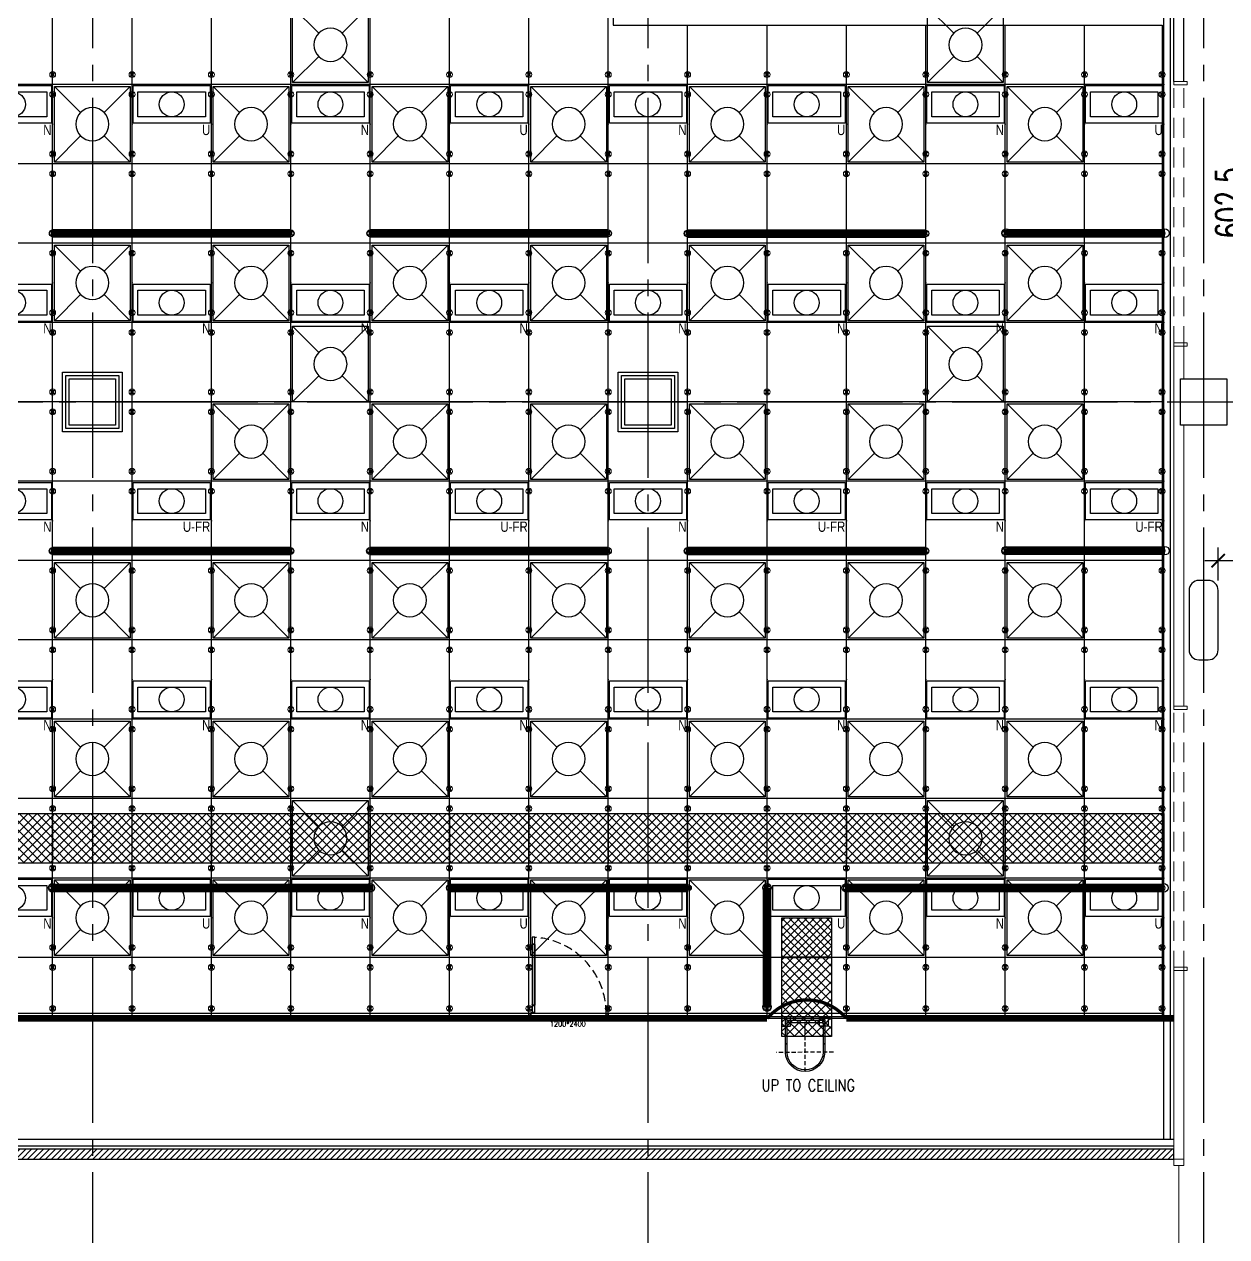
# Model space of a CAD drawing. Extents: x -17313 to 41501, y -1010 to 11880.
# Drawn here: x 22577 to 24395, y 1737 to 3571 of the extents above; entities that cross this region are included whole.
import ezdxf
from ezdxf.enums import TextEntityAlignment as Align

# ---------------------------------------------------------------- set-up
doc = ezdxf.new("R2010")
doc.units = 0
doc.header["$LTSCALE"] = 100
for name, pattern in [('188K-SM-03-F10-ARCH-PA-Y2257103$0$18P6-SM-03-C40-ARCH-PA-Y2211058$0$DASHED', [19.05, 12.7, -6.35]), ('188K-SM-03-F10-ARCH-PA-Y2257103$0$AP5A-SM-03-F20-ARCH-PA-Y2230801+Y2230803$0$ALL-PA-TXT-Y2221201$0$DASHED', [19.05, 12.7, -6.35]), ('188K-SM-07-F15-ARCH-CATW-Y2257103$0$DASHED', [19.05, 12.7, -6.35]), ('X-S-FAB-L10$0$COL-CEN-LIN', [3.25, 2.5, -0.25, 0.25, -0.25]), ('X-S-FAB-L10$0$JJP_虛線(退縮線、投影線、地下室範圍、非屬本工程、圖面分區)', [0.45, 0.3, -0.15]), ('X-S-FAB-L10$0$TAI_虛線', [5.644, 2.822, -2.822])]:
    doc.linetypes.add(name, pattern=pattern)
for name, color, linetype in [('0-xref', 8, 'Continuous'), ('188K-SM-03-F10-ARCH-CEIL-Y2257103$0$K-CEIL-4.2', 8, 'Continuous'), ('188K-SM-03-F10-ARCH-CEIL-Y2257103$0$K-CEIL-4.2-AREA', 8, 'Continuous'), ('188K-SM-03-F10-ARCH-PA-Y2257103$0$K-0-TXT-高度', 53, 'Continuous'), ('188K-SM-03-F10-ARCH-PA-Y2257103$0$K-Door', 53, 'Continuous'), ('188K-SM-03-F10-ARCH-PA-Y2257103$0$K-P-LAD-420', 53, 'Continuous'), ('188K-SM-03-F10-ARCH-PA-Y2257103$0$K-P1S-4.2-單抗', 53, 'Continuous'), ('188K-SM-03-F10-ARCH-PA-Y2257103$0$K-岩棉 2hr 7.5-單抗', 53, 'Continuous'), ('188K-SM-03-F10-ARCH-PA-Y2257103$0$K-岩棉 2hr 7.5-非抗', 53, 'Continuous'), ('188K-SM-06-F10-ELEC-LIGHT-Y2257103$0$E-LIGHT(W)-N', 253, 'Continuous'), ('188K-SM-06-F10-ELEC-LIGHT-Y2257103$0$E-LIGHT(W)-U FR', 253, 'Continuous'), ('188K-SM-06-F10-ELEC-LIGHT-Y2257103$0$E-LIGHT(W)-U XLPE', 253, 'Continuous'), ('188K-SM-06-F10-HVAC-FFU-Y2257103$0$AC-FFU-ULPA', 254, 'Continuous'), ('188K-SM-07-F15-ARCH-CATW-Y2257103$0$K-安全母索', 6, 'Continuous'), ('188K-SM-07-F15-ARCH-CATW-Y2257103$0$K-扶手', 160, 'Continuous'), ('188K-SM-07-F15-ARCH-CATW-Y2257103$0$K-貓道板-主走道', 171, 'Continuous'), ('188K-SM-07-F15-ARCH-CATW-Y2257103$0$K-貓道板-主走道VS燈具', 171, 'Continuous'), ('188K-SM-07-F15-ARCH-CATW-Y2257103$0$K-鍊條', 3, 'Continuous'), ('X-S-FAB-L10$0$0-DIM-TXT', 8, 'Continuous'), ('X-S-FAB-L10$0$A-WALL-IN', 8, 'Continuous'), ('X-S-FAB-L10$0$BLOCK', 8, 'Continuous'), ('X-S-FAB-L10$0$CCL', 8, 'X-S-FAB-L10$0$COL-CEN-LIN'), ('X-S-FAB-L10$0$COL-S', 8, 'Continuous'), ('X-S-FAB-L10$0$Door', 8, 'Continuous'), ('X-S-FAB-L10$0$WALL_188K_IN', 8, 'Continuous'), ('X-S-FAB-L10$0$管制設備-188K', 6, 'Continuous')]:
    doc.layers.add(name, color=color, linetype=linetype)
doc.layers.add('188K-SM-03-F10-ARCH-CEIL-Y2257103$0$K-吊點-標準', color=8, linetype='Continuous', lineweight=9)
doc.layers.add('188K-SM-06-F10-ELEC-LIGHT-Y2257103$0$Defpoints-CAS', color=253, linetype='Continuous', plot=False)
doc.styles.add('188K-SM-03-F10-ARCH-PA-Y2257103$0$18P2-XFDP10$0$AA-TXT', font='simplex.shx', dxfattribs={"width": 0.8, "bigfont": 'chineset.shx'})
doc.styles.add('188K-SM-03-F10-ARCH-PA-Y2257103$0$AP5A-SM-03-F20-ARCH-PA-Y2230801+Y2230803$0$ALL-PA-TXT-Y2221201$0$Standard', font='txt.shx', dxfattribs={"bigfont": 'chineset.shx'})
doc.styles.add('188K-SM-06-F10-ELEC-LIGHT-Y2257103$0$Standard', font='arial.ttf')
doc.styles.add('X-S-FAB-L10$0$CHINA', font='simplex.shx', dxfattribs={"width": 0.75, "bigfont": 'chineset.shx'})
doc.styles.add('X-S-FAB-L10$0$DimStyUse', font='romans.shx', dxfattribs={"width": 0.7})
doc.styles.add('X-S-FAB-L10$0$Standard', font='', dxfattribs={"width": 0.8})
doc.styles.add('X-S-FAB-L10$0$TG_NOTE_TEXT', font='simplex.shx', dxfattribs={"width": 0.75, "bigfont": 'chineset.shx'})
doc.styles.get('X-S-FAB-L10$0$Standard').set_extended_font_data('Microsoft JhengHei')
doc.linetypes.add('188K-SM-07-F15-ARCH-CATW-Y2257103$0$FENCELINE1', pattern='A,6.35,-2.54,[133,ltypeshp.shx,S=2.54,R=0,X=-2.54,Y=0],-2.54,25.4', length=36.83)

# ---------------------------------------------------------------- blocks, each defined once
blk = doc.blocks.new('X-S-FAB-L10$0$FAB2-L05')
at = {"layer": 'X-S-FAB-L10$0$CCL'}
for p, q in [((-3480, 11005), (-3480, 0)), ((-2640, 11005), (-2640, 0)), ((-1800, 11005), (-1800, 0)), ((-26880, 3720), (1210, 3720))]:
    blk.add_line(p, q, dxfattribs=at)
at = {"layer": 'X-S-FAB-L10$0$COL-S'}
for points in [[(-3515, 3755), (-3445, 3755), (-3445, 3685), (-3515, 3685)], [(-2675, 3755), (-2605, 3755), (-2605, 3685), (-2675, 3685)], [(-1835, 3755), (-1765, 3755), (-1765, 3685), (-1835, 3685)]]:
    blk.add_lwpolyline(points, close=True, dxfattribs=at)
blk = doc.blocks.new('X-S-FAB-L10$0$_ArchTick')
at = {"color": 0, "linetype": 'ByBlock', "const_width": 0.15}
blk.add_lwpolyline([(-0.5, -0.5), (0.5, 0.5)], dxfattribs=at)
blk = doc.blocks.new('X-S-FAB-L10')
at = {"layer": 'X-S-FAB-L10$0$WALL_188K_IN'}
h = blk.add_hatch(dxfattribs=at)
h.set_pattern_fill('LINE', color=256, scale=2, angle=45)
h.set_pattern_definition([(45, (24216.6165, 1855), (-4.490128, 4.490128), [])])
h.paths.add_polyline_path([(17075, 1855), (24315, 1855), (24315, 1870), (17075, 1870)])
for p, q in [((24382, 2730), (24382, 2780)), ((24362, 2760), (24467, 2760))]:
    blk.add_line(p, q)
at = {"layer": 'X-S-FAB-L10$0$A-WALL-IN'}
for p, q in [((24315, 3484.5), (24315, 3612.5)), ((24330, 3484.5), (24330, 3612.5))]:
    blk.add_line(p, q, dxfattribs=at)
at = {"layer": 'X-S-FAB-L10$0$A-WALL-IN', "lineweight": 0}
for p, q in [((24330, 3484.5), (24315, 3484.5)), ((24330, 3084.5), (24315, 3084.5)), ((24330, 3084.5), (24315, 3084.5)), ((24315, 3084.5), (24315, 2540)), ((24330, 3035), (24330, 3084.5)), ((24330, 2540), (24330, 2965)), ((24330, 2540), (24315, 2540)), ((24330, 2140), (24315, 2140)), ((24315, 2140), (24315, 1855)), ((24330, 1855), (24330, 2140)), ((24315, 1855), (24330, 1855))]:
    blk.add_line(p, q, dxfattribs=at)
at = {"layer": 'X-S-FAB-L10$0$COL-S'}
for p, q in [((22645, 3035), (22715, 3035)), ((22645, 2965), (22645, 3035)), ((22715, 3035), (22715, 2965)), ((23485, 3035), (23555, 3035)), ((23485, 2965), (23485, 3035)), ((23555, 3035), (23555, 2965)), ((24325, 3035), (24395, 3035)), ((24325, 2965), (24325, 3035)), ((24395, 3035), (24395, 2965)), ((22715, 2965), (22645, 2965)), ((23555, 2965), (23485, 2965)), ((24395, 2965), (24325, 2965))]:
    blk.add_line(p, q, dxfattribs=at)
at = {"layer": 'X-S-FAB-L10$0$Door', "linetype": 'X-S-FAB-L10$0$JJP_虛線(退縮線、投影線、地下室範圍、非屬本工程、圖面分區)', "lineweight": 0}
for p, q in [((24315, 3479.5), (24315, 3484.5)), ((24315, 3484.5), (24335, 3484.5)), ((24315, 3084.5), (24315, 3484.5)), ((24330, 3084.5), (24330, 3484.5)), ((24335, 3484.5), (24335, 3479.5)), ((24335, 3479.5), (24315, 3479.5)), ((24335, 3089.5), (24315, 3089.5)), ((24315, 3089.5), (24315, 3084.5)), ((24315, 3084.5), (24335, 3084.5)), ((24335, 3084.5), (24335, 3089.5)), ((24315, 2535), (24315, 2540)), ((24315, 2540), (24335, 2540)), ((24315, 2140), (24315, 2540)), ((24335, 2535), (24315, 2535)), ((24330, 2140), (24330, 2540)), ((24335, 2540), (24335, 2535)), ((24335, 2145), (24315, 2145)), ((24315, 2145), (24315, 2140)), ((24315, 2140), (24335, 2140)), ((24335, 2140), (24335, 2145))]:
    blk.add_line(p, q, dxfattribs=at)
at = {"layer": 'X-S-FAB-L10$0$Door', "linetype": 'X-S-FAB-L10$0$TAI_虛線', "lineweight": 0}
for p, q in [((24315, 1855), (24315, 1845)), ((24330, 1855), (24315, 1855)), ((24330, 1845), (24330, 1855)), ((24315, 1845), (24330, 1845)), ((24322.5, 1845), (24322.5, 1565))]:
    blk.add_line(p, q, dxfattribs=at)
at = {"layer": 'X-S-FAB-L10$0$WALL_188K_IN'}
blk.add_lwpolyline([(17075, 1855), (24315, 1855), (24315, 1870), (17075, 1870)], close=True, dxfattribs=at)
at = {"layer": 'X-S-FAB-L10$0$管制設備-188K'}
for p, q in [((24338, 2715), (24338, 2625)), ((24367, 2730), (24353, 2730)), ((24382, 2625), (24382, 2715)), ((24353, 2610), (24367, 2610))]:
    blk.add_line(p, q, dxfattribs=at)
for centre, start, end in [((24353, 2715), 90, 180), ((24367, 2715), 0, 90), ((24353, 2625), 180, 270), ((24367, 2625), 270, 0)]:
    blk.add_arc(centre, 15, start, end, dxfattribs=at)
at = {"xscale": 20, "yscale": 20, "zscale": 20, "rotation": 180}
blk.add_blockref('X-S-FAB-L10$0$_ArchTick', (24382, 2760), dxfattribs=at)
at = {"layer": 'X-S-FAB-L10$0$BLOCK'}
blk.add_blockref('X-S-FAB-L10$0$FAB2-L05', (26160, -720), dxfattribs=at)
at = {"insert": (24398.7, 3301.2), "char_height": 40, "attachment_point": 5, "rotation": 90, "style": 'X-S-FAB-L10$0$DimStyUse'}
blk.add_mtext('\\A1;602.5', dxfattribs=at)
at = {"style": 'X-S-FAB-L10$0$TG_NOTE_TEXT', "width": 0.5, "flags": 1}
for p in [(7463.3, 9020), (18268.3, 8649), (11197.8, 4800.2), (16485.8, 4800.2), (25420.3, 2635), (13360, 320, 0), (7463.3, -33.3)]:
    blk.add_attdef('WH', text='', height=20, dxfattribs=at).set_placement(p, align=Align.BOTTOM_LEFT)
at = {"width": 0.5}
for style, p in [('X-S-FAB-L10$0$TG_NOTE_TEXT', (7585, 9020)), ('X-S-FAB-L10$0$TG_NOTE_TEXT', (18390, 8649)), ('X-S-FAB-L10$0$TG_NOTE_TEXT', (11117.5, 4813.5)), ('X-S-FAB-L10$0$TG_NOTE_TEXT', (16607.5, 4813.5)), ('X-S-FAB-L10$0$TG_NOTE_TEXT', (25350, 2635)), ('X-S-FAB-L10$0$Standard', (13129.4, 325, 0)), ('X-S-FAB-L10$0$TG_NOTE_TEXT', (7585, -20))]:
    blk.add_attdef('DESC', text='', height=10, dxfattribs=dict(at, style=style)).set_placement(p, align=Align.BOTTOM_LEFT)
for tag, style, p in [('TYPE', 'X-S-FAB-L10$0$TG_NOTE_TEXT', (7619.3, 9020)), ('NO', 'X-S-FAB-L10$0$TG_NOTE_TEXT', (7650.1, 9020)), ('TYPE', 'X-S-FAB-L10$0$TG_NOTE_TEXT', (18424.2, 8649)), ('NO', 'X-S-FAB-L10$0$TG_NOTE_TEXT', (18455, 8649)), ('NO', 'X-S-FAB-L10$0$TG_NOTE_TEXT', (11088.6, 4813.5)), ('TYPE', 'X-S-FAB-L10$0$TG_NOTE_TEXT', (11151.8, 4813.5)), ('TYPE', 'X-S-FAB-L10$0$TG_NOTE_TEXT', (16641.8, 4813.5)), ('NO', 'X-S-FAB-L10$0$TG_NOTE_TEXT', (16672.6, 4813.5)), ('NO', 'X-S-FAB-L10$0$TG_NOTE_TEXT', (25313, 2635)), ('TYPE', 'X-S-FAB-L10$0$TG_NOTE_TEXT', (25350, 2635)), ('NO', 'X-S-FAB-L10$0$Standard', (13100, 320, 0)), ('TYPE', 'X-S-FAB-L10$0$Standard', (13129.4, 320, 0)), ('TYPE', 'X-S-FAB-L10$0$TG_NOTE_TEXT', (7619.3, -20)), ('NO', 'X-S-FAB-L10$0$TG_NOTE_TEXT', (7650.1, -20))]:
    blk.add_attdef(tag, text='', height=10, dxfattribs=dict(at, style=style)).set_placement(p, align=Align.BOTTOM_RIGHT)
at = {"style": 'X-S-FAB-L10$0$TG_NOTE_TEXT', "width": 0.5, "flags": 1}
for rotation, p in [(180, (43, 7480)), (180, (943, 7480)), (90, (24310, 3717.8)), (270, (17080, 1711.7))]:
    blk.add_attdef('WH', text='', height=20, rotation=rotation, dxfattribs=at).set_placement(p, align=Align.BOTTOM_LEFT)
at = {"width": 0.5}
for rotation, style, p in [(180, 'X-S-FAB-L10$0$Standard', (317.6, 7480)), (180, 'X-S-FAB-L10$0$Standard', (1217.6, 7480)), (90, 'X-S-FAB-L10$0$TG_NOTE_TEXT', (24310, 3647.5)), (270, 'X-S-FAB-L10$0$TG_NOTE_TEXT', (17080, 1605))]:
    blk.add_attdef('DESC', text='', height=10, rotation=rotation, dxfattribs=dict(at, style=style)).set_placement(p, align=Align.BOTTOM_LEFT)
for tag, rotation, style, p in [('TYPE', 180, 'X-S-FAB-L10$0$Standard', (317.6, 7480)), ('NO', 180, 'X-S-FAB-L10$0$Standard', (347, 7480)), ('TYPE', 180, 'X-S-FAB-L10$0$Standard', (1217.6, 7480)), ('NO', 180, 'X-S-FAB-L10$0$Standard', (1247, 7480)), ('TYPE', 90, 'X-S-FAB-L10$0$TG_NOTE_TEXT', (24310, 3647.5)), ('NO', 90, 'X-S-FAB-L10$0$TG_NOTE_TEXT', (24310, 3610.5)), ('TYPE', 270, 'X-S-FAB-L10$0$TG_NOTE_TEXT', (17080, 1605)), ('NO', 270, 'X-S-FAB-L10$0$TG_NOTE_TEXT', (17080, 1573))]:
    blk.add_attdef(tag, text='', height=10, rotation=rotation, dxfattribs=dict(at, style=style)).set_placement(p, align=Align.BOTTOM_RIGHT)
at = {"layer": 'X-S-FAB-L10$0$0-DIM-TXT', "style": 'X-S-FAB-L10$0$CHINA', "width": 0.75}
for p in [(667.4, 7855.1, -2689.4), (22627.4, 6728.8), (25644.7, 6728.8), (24778.8, 5569.1), (1118.3, 4980), (417.8, 4594.6), (23874.8, 4355), (22927.4, 4330.1), (23749.9, 3901.4), (417.8, 3765.2), (1118.3, 3730), (417.8, 3115.8), (536.9, 2227.8), (16909, 1782.7), (888.4, 880.5), (16977.4, 750), (18878.8, 750), (25641.2, 553.2), (21364, 526.9)]:
    blk.add_attdef('HIG', text='', height=80, dxfattribs=at).set_placement(p, align=Align.MIDDLE_LEFT)
blk = doc.blocks.new('188K-SM-03-F10-ARCH-CEIL-Y2257103$0$A$C2CA95053')
h = blk.add_hatch(color=256)
edge = h.paths.add_edge_path()
edge.add_arc((0, 0), 0.5, 0, 360)
for p, q in [((3.2, 3.2), (-3.2, -3.2)), ((3.2, -3.2), (-3.2, 3.2))]:
    blk.add_line(p, q)
blk.add_lwpolyline([(-1.6, 2.5), (-1.6, -2.5), (1.6, -2.5), (1.6, 2.5)], close=True)
for radius in [4.5, 0.5]:
    blk.add_circle((0, 0), radius)
blk = doc.blocks.new('188K-SM-03-F10-ARCH-CEIL-Y2257103$0$天花板吊點-附調整片 - 3_8_螺桿吊架 100 mm 高調整片-V1-1FL')
blk.add_blockref('188K-SM-03-F10-ARCH-CEIL-Y2257103$0$A$C2CA95053', (0, 0))
blk = doc.blocks.new('188K-SM-03-F10-ARCH-CEIL-Y2257103')
at = {"layer": '188K-SM-03-F10-ARCH-CEIL-Y2257103$0$K-CEIL-4.2'}
for p, q in [((22620, 2067.7), (22620, 5952.2)), ((22740, 2067.7), (22740, 5952.2)), ((22860, 2067.7), (22860, 5952.2)), ((22980, 2067.7), (22980, 5952.2)), ((23100, 2067.7), (23100, 5952.2)), ((23220, 2067.7), (23220, 5952.2)), ((23340, 2067.7), (23340, 5952.2)), ((23460, 2067.7), (23460, 5952.2)), ((23580, 2067.7), (23580, 3569.7)), ((23580, 2067.7), (23580, 3569.7)), ((23700, 2067.7), (23700, 3569.7)), ((23700, 2067.7), (23700, 3569.7)), ((23820, 2067.7), (23820, 3569.7)), ((23940, 2067.7), (23940, 3569.7)), ((24060, 2067.7), (24060, 3569.7)), ((24180, 2067.7), (24180, 3569.7)), ((24300, 2067.7), (24300, 3569.7)), ((24297.2, 3480), (1850, 3480)), ((24297.2, 3360), (1847.7, 3360)), ((24297.2, 3240), (1847.7, 3240)), ((24297.2, 3120), (1847.7, 3120)), ((24297.2, 3000), (1847.7, 3000)), ((24297.2, 2880), (1847.7, 2880)), ((24297.2, 2760), (1847.7, 2760)), ((24297.2, 2640), (1847.7, 2640)), ((24297.2, 2520), (1847.7, 2520)), ((24297.2, 2400), (1847.7, 2400)), ((24297.2, 2280), (6382.5, 2280)), ((24297.2, 2160), (6382.5, 2160))]:
    blk.add_line(p, q, dxfattribs=at)
at = {"layer": '188K-SM-03-F10-ARCH-CEIL-Y2257103$0$K-CEIL-4.2-AREA', "elevation": 0}
blk.add_lwpolyline([(19317.2, 7317.2), (21180, 7317.2), (21180, 5952.2), (24297.2, 5952.2), (24297.2, 5582.7), (23572.2, 5582.7), (23572.2, 5037.7), (23502.2, 5037.7), (23502.2, 4552.7), (23467.2, 4552.7), (23467.2, 3569.7), (24297.2, 3569.7), (24297.2, 2067.7), (16747.2, 2067.7)], dxfattribs=at)
at = {"layer": '188K-SM-03-F10-ARCH-CEIL-Y2257103$0$K-CEIL-4.2-AREA'}
blk.add_lwpolyline([(22645, 3035), (22715, 3035), (22715, 2965), (22645, 2965)], close=True, dxfattribs=at)
at = {"layer": '188K-SM-03-F10-ARCH-CEIL-Y2257103$0$K-吊點-標準', "color": 170, "lineweight": 18, "rotation": 179.9999999999997}
for p in [(22620, 3495), (22740, 3495), (22860, 3495), (22980, 3495), (23100, 3495), (23220, 3495), (23340, 3495), (23460, 3495), (23580, 3495), (23700, 3495), (23820, 3495), (23940, 3495), (24060, 3495), (24180, 3495), (24297.2, 3495, 0), (22620, 3465), (22740, 3465), (22860, 3465), (22980, 3465), (23100, 3465), (23220, 3465), (23340, 3465), (23460, 3465), (23580, 3465), (23700, 3465), (23820, 3465), (23940, 3465), (24060, 3465), (24180, 3465), (24297.2, 3465, 0), (22620, 3375), (22740, 3375), (22860, 3375), (22980, 3375), (23100, 3375), (23220, 3375), (23340, 3375), (23460, 3375), (23580, 3375), (23700, 3375), (23820, 3375), (23940, 3375), (24060, 3375), (24180, 3375), (24297.2, 3375, 0), (22620, 3345), (22740, 3345), (22860, 3345), (22980, 3345), (23100, 3345), (23220, 3345), (23340, 3345), (23460, 3345), (23580, 3345), (23700, 3345), (23820, 3345), (23940, 3345), (24060, 3345), (24180, 3345), (24297.2, 3345, 0), (22620, 3255), (22740, 3255), (22860, 3255), (22980, 3255), (23100, 3255), (23220, 3255), (23340, 3255), (23460, 3255), (23580, 3255), (23700, 3255), (23820, 3255), (23940, 3255), (24060, 3255), (24180, 3255), (24297.2, 3255, 0), (22620, 3225), (22740, 3225), (22860, 3225), (22980, 3225), (23100, 3225), (23220, 3225), (23340, 3225), (23460, 3225), (23580, 3225), (23700, 3225), (23820, 3225), (23940, 3225), (24060, 3225), (24180, 3225), (24297.2, 3225, 0), (22620, 3135), (22740, 3135), (22860, 3135), (22980, 3135), (23100, 3135), (23220, 3135), (23340, 3135), (23460, 3135), (23580, 3135), (23700, 3135), (23820, 3135), (23940, 3135), (24060, 3135), (24180, 3135), (24297.2, 3135, 0), (22620, 3105), (22740, 3105), (22860, 3105), (22980, 3105), (23100, 3105), (23220, 3105), (23340, 3105), (23460, 3105), (23580, 3105), (23700, 3105), (23820, 3105), (23940, 3105), (24060, 3105), (24180, 3105), (24297.2, 3105, 0), (22620, 3015), (22740, 3015), (22860, 3015), (22980, 3015), (23100, 3015), (23220, 3015), (23340, 3015), (23460, 3015), (23580, 3015), (23700, 3015), (23820, 3015), (23940, 3015), (24060, 3015), (24180, 3015), (24297.2, 3015, 0), (22620, 2985), (22740, 2985), (22860, 2985), (22980, 2985), (23100, 2985), (23220, 2985), (23340, 2985), (23460, 2985), (23580, 2985), (23700, 2985), (23820, 2985), (23940, 2985), (24060, 2985), (24180, 2985), (24297.2, 2985, 0), (22620, 2895), (22740, 2895), (22860, 2895), (22980, 2895), (23100, 2895), (23220, 2895), (23340, 2895), (23460, 2895), (23580, 2895), (23700, 2895), (23820, 2895), (23940, 2895), (24060, 2895), (24180, 2895), (24297.2, 2895, 0), (22620, 2865), (22740, 2865), (22860, 2865), (22980, 2865), (23100, 2865), (23220, 2865), (23340, 2865), (23460, 2865), (23580, 2865), (23700, 2865), (23820, 2865), (23940, 2865), (24060, 2865), (24180, 2865), (24297.2, 2865, 0), (22620, 2775), (22740, 2775), (22860, 2775), (22980, 2775), (23100, 2775), (23220, 2775), (23340, 2775), (23460, 2775), (23580, 2775), (23700, 2775), (23820, 2775), (23940, 2775), (24060, 2775), (24180, 2775), (24297.2, 2775, 0), (22620, 2745), (22740, 2745), (22860, 2745), (22980, 2745), (23100, 2745), (23220, 2745), (23340, 2745), (23460, 2745), (23580, 2745), (23700, 2745), (23820, 2745), (23940, 2745), (24060, 2745), (24180, 2745), (24297.2, 2745, 0), (22620, 2655), (22740, 2655), (22860, 2655), (22980, 2655), (23100, 2655), (23220, 2655), (23340, 2655), (23460, 2655), (23580, 2655), (23700, 2655), (23820, 2655), (23940, 2655), (24060, 2655), (24180, 2655), (24297.2, 2655, 0), (22620, 2625), (22740, 2625), (22860, 2625), (22980, 2625), (23100, 2625), (23220, 2625), (23340, 2625), (23460, 2625), (23580, 2625), (23700, 2625), (23820, 2625), (23940, 2625), (24060, 2625), (24180, 2625), (24297.2, 2625, 0), (22620, 2535), (22740, 2535), (22860, 2535), (22980, 2535), (23100, 2535), (23220, 2535), (23340, 2535), (23460, 2535), (23580, 2535), (23700, 2535), (23820, 2535), (23940, 2535), (24060, 2535), (24180, 2535), (24297.2, 2535, 0), (22620, 2505), (22740, 2505), (22860, 2505), (22980, 2505), (23100, 2505), (23220, 2505), (23340, 2505), (23460, 2505), (23580, 2505), (23700, 2505), (23820, 2505), (23940, 2505), (24060, 2505), (24180, 2505), (24297.2, 2505, 0), (22620, 2415), (22740, 2415), (22860, 2415), (22980, 2415), (23100, 2415), (23220, 2415), (23340, 2415), (23460, 2415), (23580, 2415), (23700, 2415), (23820, 2415), (23940, 2415), (24060, 2415), (24180, 2415), (24297.2, 2415, 0), (22620, 2385), (22740, 2385), (22860, 2385), (22980, 2385), (23100, 2385), (23220, 2385), (23340, 2385), (23460, 2385), (23580, 2385), (23700, 2385), (23820, 2385), (23940, 2385), (24060, 2385), (24180, 2385), (24297.2, 2385, 0), (22620, 2295), (22740, 2295), (22860, 2295), (22980, 2295), (23100, 2295), (23220, 2295), (23340, 2295), (23460, 2295), (23580, 2295), (23700, 2295), (23820, 2295), (23940, 2295), (24060, 2295), (24180, 2295), (24297.2, 2295, 0), (22620, 2265), (22740, 2265), (22860, 2265), (22980, 2265), (23100, 2265), (23220, 2265), (23340, 2265), (23460, 2265), (23580, 2265), (23700, 2265), (23820, 2265), (23940, 2265), (24060, 2265), (24180, 2265), (24297.2, 2265, 0), (22620, 2175), (22740, 2175), (22860, 2175), (22980, 2175), (23100, 2175), (23220, 2175), (23340, 2175), (23460, 2175), (23580, 2175), (23700, 2175), (23820, 2175), (23940, 2175), (24060, 2175), (24180, 2175), (24297.2, 2175, 0), (22620, 2145), (22740, 2145), (22860, 2145), (22980, 2145), (23100, 2145), (23220, 2145), (23340, 2145), (23460, 2145), (23580, 2145), (23700, 2145), (23820, 2145), (23940, 2145), (24060, 2145), (24180, 2145), (24297.2, 2145, 0), (22620, 2082.7, 0), (22740, 2082.7, 0), (22860, 2082.7, 0), (22980, 2082.7, 0), (23100, 2082.7, 0), (23220, 2082.7, 0), (23340, 2082.7, 0), (23460, 2082.7, 0), (23580, 2082.7, 0), (23700, 2082.7, 0), (23820, 2082.7, 0), (23940, 2082.7, 0), (24060, 2082.7, 0), (24180, 2082.7, 0), (24297.2, 2082.7, 0)]:
    blk.add_blockref('188K-SM-03-F10-ARCH-CEIL-Y2257103$0$天花板吊點-附調整片 - 3_8_螺桿吊架 100 mm 高調整片-V1-1FL', p, dxfattribs=at)
blk = doc.blocks.new('188K-SM-06-F10-HVAC-FFU-Y2257103$0$H-FU-U-12x12')
for p, q in [((423, 777), (28, 1172)), ((777, 777), (1172, 1172)), ((28, 28), (423, 423)), ((1172, 28), (777, 423))]:
    blk.add_line(p, q)
blk.add_lwpolyline([(1172, 28), (1172, 1172), (28, 1172), (28, 28)], close=True)
blk.add_circle((600, 600), 250)
blk = doc.blocks.new('188K-SM-06-F10-HVAC-FFU-Y2257103')
at = {"layer": '188K-SM-06-F10-HVAC-FFU-Y2257103$0$AC-FFU-ULPA', "xscale": -0.09999999999999432, "yscale": 0.09999999999999432, "zscale": 0.09999999999999432}
for p in [(23100, 3480), (24060, 3480), (22740, 3360), (22980, 3360), (23220, 3360), (23460, 3360), (23700, 3360), (23940, 3360), (24180, 3360), (22740, 3120), (22980, 3120), (23220, 3120), (23460, 3120), (23700, 3120), (23940, 3120), (24180, 3120), (23100, 2997.2), (24060, 2997.2), (22980, 2880), (23220, 2880), (23460, 2880), (23700, 2880), (23940, 2880), (24180, 2880), (22740, 2640), (22980, 2640), (23220, 2640), (23460, 2640), (23700, 2640), (23940, 2640), (24180, 2640), (22740, 2400), (22980, 2400), (23220, 2400), (23460, 2400), (23700, 2400), (23940, 2400), (24180, 2400), (23100, 2280), (24060, 2280), (22740, 2160), (22980, 2160), (23220, 2160), (23460, 2160), (23700, 2160), (23940, 2160), (24180, 2160)]:
    blk.add_blockref('188K-SM-06-F10-HVAC-FFU-Y2257103$0$H-FU-U-12x12', p, dxfattribs=at)
blk = doc.blocks.new('*U267')
for points in [[(-58.3, -28.3), (-58.3, 28.3), (58.3, 28.3), (58.3, -28.3)], [(-51, -18.8), (-51, 18.8), (51, 18.8), (51, -18.8)]]:
    blk.add_lwpolyline(points, close=True)
blk.add_circle((0, 0), 18.8)
at = {"layer": '188K-SM-06-F10-ELEC-LIGHT-Y2257103$0$Defpoints-CAS'}
for p in [(-60, 30), (60, 30), (-60, -30), (60, -30)]:
    blk.add_point(p, dxfattribs=at)
at = {"style": '188K-SM-06-F10-ELEC-LIGHT-Y2257103$0$Standard', "width": 0.8}
blk.add_text('N', height=15.5, dxfattribs=at).set_placement((58.3, -38.7), align=Align.MIDDLE_RIGHT)
blk = doc.blocks.new('*U445')
at = {"layer": '188K-SM-06-F10-ELEC-LIGHT-Y2257103$0$E-LIGHT(W)-N'}
blk.add_blockref('*U267', (0, 8.3), dxfattribs=at)
blk = doc.blocks.new('*U444')
at = {"color": 0, "linetype": 'ByBlock', "lineweight": -2, "transparency": 16777216}
for p in [(7200, 0), (7680, 0), (8160, 0), (8640, 0)]:
    blk.add_blockref('*U445', p, dxfattribs=at)
blk = doc.blocks.new('*U266')
for points in [[(-58.3, -28.3), (-58.3, 28.3), (58.3, 28.3), (58.3, -28.3)], [(-51, -18.8), (-51, 18.8), (51, 18.8), (51, -18.8)]]:
    blk.add_lwpolyline(points, close=True)
blk.add_circle((0, 0), 18.8)
at = {"layer": '188K-SM-06-F10-ELEC-LIGHT-Y2257103$0$Defpoints-CAS'}
for p in [(-60, 30), (60, 30), (-60, -30), (60, -30)]:
    blk.add_point(p, dxfattribs=at)
at = {"style": '188K-SM-06-F10-ELEC-LIGHT-Y2257103$0$Standard', "width": 0.8}
blk.add_text('U', height=15.5, dxfattribs=at).set_placement((58.3, -38.7), align=Align.MIDDLE_RIGHT)
blk = doc.blocks.new('*U447')
at = {"layer": '188K-SM-06-F10-ELEC-LIGHT-Y2257103$0$E-LIGHT(W)-U XLPE'}
blk.add_blockref('*U266', (0, 8.3), dxfattribs=at)
blk = doc.blocks.new('*U446')
at = {"color": 0, "linetype": 'ByBlock', "lineweight": -2, "transparency": 16777216}
for p in [(7680, 0), (8160, 0), (8640, 0), (9120, 0)]:
    blk.add_blockref('*U447', p, dxfattribs=at)
blk = doc.blocks.new('*U453')
at = {"layer": '188K-SM-06-F10-ELEC-LIGHT-Y2257103$0$E-LIGHT(W)-N'}
blk.add_blockref('*U267', (0, 8.3), dxfattribs=at)
blk = doc.blocks.new('*U452')
at = {"color": 0, "linetype": 'ByBlock', "lineweight": -2, "transparency": 16777216}
for p in [(7440, 0), (7680, 0), (7920, 0), (8160, 0), (8400, 0), (8640, 0), (8880, 0), (9120, 0)]:
    blk.add_blockref('*U453', p, dxfattribs=at)
blk = doc.blocks.new('*U258')
for points in [[(-58.3, -28.3), (-58.3, 28.3), (58.3, 28.3), (58.3, -28.3)], [(-51, -18.8), (-51, 18.8), (51, 18.8), (51, -18.8)]]:
    blk.add_lwpolyline(points, close=True)
blk.add_circle((0, 0), 18.8)
at = {"layer": '188K-SM-06-F10-ELEC-LIGHT-Y2257103$0$Defpoints-CAS'}
for p in [(-60, 30), (60, 30), (-60, -30), (60, -30)]:
    blk.add_point(p, dxfattribs=at)
at = {"style": '188K-SM-06-F10-ELEC-LIGHT-Y2257103$0$Standard', "width": 0.8}
blk.add_text('U-FR', height=15.53, dxfattribs=at).set_placement((58.3, -38.7), align=Align.MIDDLE_RIGHT)
blk = doc.blocks.new('*U455')
at = {"layer": '188K-SM-06-F10-ELEC-LIGHT-Y2257103$0$E-LIGHT(W)-U FR'}
blk.add_blockref('*U258', (0, 8.3), dxfattribs=at)
blk = doc.blocks.new('*U454')
at = {"color": 0, "linetype": 'ByBlock', "lineweight": -2, "transparency": 16777216}
for p in [(7680, 0), (8160, 0), (8640, 0), (9120, 0)]:
    blk.add_blockref('*U455', p, dxfattribs=at)
blk = doc.blocks.new('*U449')
at = {"layer": '188K-SM-06-F10-ELEC-LIGHT-Y2257103$0$E-LIGHT(W)-N'}
blk.add_blockref('*U267', (0, 8.3), dxfattribs=at)
blk = doc.blocks.new('*U448')
at = {"color": 0, "linetype": 'ByBlock', "lineweight": -2, "transparency": 16777216}
for p in [(7200, 0), (7680, 0), (8160, 0), (8640, 0)]:
    blk.add_blockref('*U449', p, dxfattribs=at)
blk = doc.blocks.new('*U451')
at = {"layer": '188K-SM-06-F10-ELEC-LIGHT-Y2257103$0$E-LIGHT(W)-N'}
blk.add_blockref('*U267', (0, 8.3), dxfattribs=at)
blk = doc.blocks.new('*U450')
at = {"color": 0, "linetype": 'ByBlock', "lineweight": -2, "transparency": 16777216}
for p in [(7440, 0), (7680, 0), (7920, 0), (8160, 0), (8400, 0), (8640, 0), (8880, 0), (9120, 0)]:
    blk.add_blockref('*U451', p, dxfattribs=at)
blk = doc.blocks.new('*U457')
at = {"layer": '188K-SM-06-F10-ELEC-LIGHT-Y2257103$0$E-LIGHT(W)-N'}
blk.add_blockref('*U267', (0, 8.3), dxfattribs=at)
blk = doc.blocks.new('*U456')
at = {"color": 0, "linetype": 'ByBlock', "lineweight": -2, "transparency": 16777216}
for p in [(7200, 0), (7680, 0), (8160, 0), (8640, 0)]:
    blk.add_blockref('*U457', p, dxfattribs=at)
blk = doc.blocks.new('*U459')
at = {"layer": '188K-SM-06-F10-ELEC-LIGHT-Y2257103$0$E-LIGHT(W)-U XLPE'}
blk.add_blockref('*U266', (0, 8.3), dxfattribs=at)
blk = doc.blocks.new('*U458')
at = {"color": 0, "linetype": 'ByBlock', "lineweight": -2, "transparency": 16777216}
for p in [(7680, 0), (8160, 0), (8640, 0), (9120, 0)]:
    blk.add_blockref('*U459', p, dxfattribs=at)
blk = doc.blocks.new('188K-SM-06-F10-ELEC-LIGHT-Y2257103')
for name, p in [('*U446', (15120, 3441.7)), ('*U444', (15360, 3441.7)), ('*U452', (15120, 3141.7)), ('*U454', (15120, 2841.7)), ('*U448', (15360, 2841.7)), ('*U450', (15120, 2541.7)), ('*U458', (15120, 2241.7)), ('*U456', (15360, 2241.7))]:
    blk.add_blockref(name, p)
blk = doc.blocks.new('188K-SM-03-F10-ARCH-PA-Y2257103$0$單開庫板門-1200x2400)圓型拉環鎖+輔助鎖)')
at = {"ltscale": 0.1}
for p, q in [((26008.6, -11403.6), (26004.5, -11403.6)), ((26004.5, -11403.6), (26004.5, -11414.1)), ((26008.6, -11414.1), (26008.6, -11403.6)), ((26004.5, -11414.1), (26004.5, -11415.3)), ((26004.5, -11414.1), (26008.6, -11414.1)), ((26004.5, -11415.4), (26004.6, -11415.5)), ((26008.6, -11414), (26004.6, -11414)), ((26004.6, -11414.3), (26004.6, -11414.2)), ((26004.6, -11415.3), (26004.6, -11414.5)), ((26004.7, -11414.1), (26006.5, -11414.1)), ((26005.1, -11414.4), (26004.7, -11414.4)), ((26004.7, -11414.5), (26005.1, -11414.5)), ((26004.7, -11414.5), (26004.7, -11506)), ((26004.7, -11506), (26004.7, -11414.5)), ((26004.7, -11414.5), (26004.7, -11414.5)), ((26004.7, -11415.4), (26004.7, -11415.3)), ((26005.2, -11414.4), (26005.2, -11414.4)), ((26006.5, -11414.1), (26006.6, -11414.1)), ((26006.6, -11414.1), (26006.6, -11414.1)), ((26006.6, -11414.1), (26008.4, -11414.1)), ((26008.4, -11414.4), (26008, -11414.4)), ((26008, -11414.4), (26008, -11414.4)), ((26008, -11414.5), (26008.4, -11414.5)), ((26008.4, -11506), (26008.4, -11414.5)), ((26008.4, -11414.5), (26008.4, -11414.5)), ((26008.4, -11414.5), (26008.4, -11506)), ((26008.4, -11415.3), (26008.4, -11415.4)), ((26008.5, -11414.2), (26008.5, -11414.3)), ((26008.5, -11414.5), (26008.5, -11415.3)), ((26008.5, -11415.5), (26008.6, -11415.4)), ((26008.6, -11415.3), (26008.6, -11414.1)), ((26008.6, -11506.4), (26004.5, -11506.4)), ((26004.5, -11506.4), (26004.5, -11518)), ((26004.7, -11506), (26004.7, -11506)), ((26008.4, -11506), (26008.4, -11506)), ((26008.6, -11518), (26008.6, -11506.4)), ((25999.5, -11519.7), (25999.5, -11523.2)), ((26002.5, -11519.1), (26000, -11519.1)), ((26000, -11523.7), (26002.4, -11523.7)), ((26002.4, -11523.7), (26004.1, -11522.6)), ((26002.9, -11518.5), (26002.6, -11518.5)), ((26002.6, -11518.5), (26002.6, -11521)), ((26002.6, -11521.9), (26002.6, -11519.3)), ((26002.6, -11521), (26002.9, -11521)), ((26003.4, -11521.9), (26002.6, -11521.9)), ((26002.9, -11521), (26002.9, -11518.5)), ((26003.3, -11522.2), (26003.3, -11522)), ((26003.3, -11522), (26003.4, -11522)), ((26004, -11522.2), (26003.3, -11522.2)), ((26008.3, -11517.5), (26003.6, -11517.5)), ((26003.6, -11517.5), (26003.6, -11517.7)), ((26003.6, -11517.7), (26008.3, -11517.7)), ((26004.1, -11521.9), (26003.9, -11521.9)), ((26003.9, -11522), (26004, -11522)), ((26004, -11522), (26004, -11522.2)), ((26004.2, -11522.4), (26004.2, -11521.9)), ((26004.5, -11518), (26008.6, -11518)), ((26008.3, -11517.7), (26008.3, -11517.5)), ((26114.8, -11521.9), (26115.1, -11521.9)), ((26114.8, -11522.4), (26114.8, -11521.9)), ((26114.9, -11522), (26114.9, -11522.2)), ((26115.1, -11522), (26114.9, -11522)), ((26114.9, -11522.2), (26115.7, -11522.2)), ((26116.6, -11523.7), (26114.9, -11522.6)), ((26115.5, -11521.9), (26116.3, -11521.9)), ((26115.7, -11522), (26115.5, -11522)), ((26115.7, -11522.2), (26115.7, -11522)), ((26116.3, -11521.9), (26116.3, -11519.3)), ((26116.5, -11519.1), (26119, -11519.1)), ((26119, -11523.7), (26116.6, -11523.7)), ((26119.5, -11519.7), (26119.5, -11523.2))]:
    blk.add_line(p, q, dxfattribs=at)
blk.add_lwpolyline([(26006.6, -11506.4), (26006.5, -11506.3), (26004.7, -11506.3, -0.414214), (26004.6, -11506.3), (26004.6, -11506.1, -0.414214), (26004.7, -11506.1), (26005.1, -11506.1, 0.414214), (26005.2, -11506.1), (26005.2, -11506, 0.414214), (26005.1, -11506), (26004.7, -11506, -0.414214), (26004.6, -11506), (26004.6, -11505.2, -0.414214), (26004.7, -11505.2), (26004.7, -11505.2, 0.414214), (26004.7, -11505.2), (26004.7, -11505, 0.72636), (26004.6, -11505), (26004.5, -11505.1, 0.158507), (26004.5, -11505.2), (26004.5, -11506.4, 0.414214), (26004.6, -11506.5), (26008.6, -11506.5, 0.414214), (26008.6, -11506.4), (26008.6, -11505.2, 0.158507), (26008.6, -11505.1), (26008.5, -11505, 0.72636), (26008.4, -11505), (26008.4, -11505.2, 0.414214), (26008.5, -11505.2, -0.414214), (26008.5, -11505.2), (26008.5, -11506, -0.414214), (26008.4, -11506), (26008, -11506, 0.414214), (26008, -11506), (26008, -11506.1, 0.414214), (26008, -11506.1), (26008.4, -11506.1, -0.414214), (26008.5, -11506.1), (26008.5, -11506.3, -0.414214), (26008.4, -11506.3), (26006.6, -11506.3)], format="xyb", close=True, dxfattribs=at)
for points in [[(25999.5, -11518.9), (25999.5, -11523.9)], [(26119.5, -11518.9), (26119.5, -11523.9)]]:
    blk.add_lwpolyline(points)
at = {"linetype": '188K-SM-03-F10-ARCH-PA-Y2257103$0$AP5A-SM-03-F20-ARCH-PA-Y2230801+Y2230803$0$ALL-PA-TXT-Y2221201$0$DASHED', "ltscale": 0.01}
blk.add_arc((26001.1, -11518.7), 115.3, 359.8531, 85.8135, dxfattribs=at)
at = {"ltscale": 0.1}
for centre, radius, start, end in [((26004.6, -11414.1), 0.0313, 90, 180), ((26004.6, -11415.3), 0.0313, 180, 216.0274), ((26004.7, -11414.2), 0.0313, 90, 180), ((26004.7, -11414.3), 0.0313, 180, 270), ((26004.7, -11414.5), 0.0313, 90, 180), ((26004.7, -11415.3), 0.0209, 180, 270), ((26004.7, -11415.4), 0.0313, 216.0274, 360), ((26004.7, -11415.3), 0.0209, 360, 90), ((26005.1, -11414.4), 0.0313, 270, 0), ((26005.1, -11414.4), 0.0313, 0, 90), ((26008, -11414.4), 0.0313, 90, 180), ((26008, -11414.4), 0.0313, 180, 270), ((26008.4, -11414.2), 0.0313, 360, 90), ((26008.4, -11414.3), 0.0313, 270, 0), ((26008.4, -11414.5), 0.0313, 0, 90), ((26008.5, -11415.3), 0.0209, 90, 180), ((26008.5, -11415.4), 0.0313, 180, 323.9726), ((26008.5, -11415.3), 0.0209, 270, 360), ((26008.6, -11414.1), 0.0313, 360, 90), ((26008.6, -11415.3), 0.0313, 323.9726, 360)]:
    blk.add_arc(centre, radius, start, end, dxfattribs=at)
for centre, major_axis, start_param, end_param in [((26000, -11519.7), (0.369, -0.369), 2.356194, 3.926991), ((26000, -11523.2), (-0.369, -0.369), 5.497787, 7.068583), ((26002.5, -11519.3), (0.111, -0.111), 7.068583, 8.63938), ((26003.4, -11521.9), (-0.0369, -0.0369), 0.785398, 3.926991), ((26003.9, -11521.9), (-0.0369, -0.0369), 3.926991, 7.068583), ((26004.1, -11521.9), (0.0369, -0.0369), 7.068583, 8.63938), ((26003.9, -11522.4), (0.221, -0.221), 6.162283, 7.068583), ((26114.8, -11521.9), (-0.0369, -0.0369), -2.356194, -0.785398), ((26115.1, -11522.4), (-0.221, -0.221), -0.785398, 0.120903), ((26115.1, -11521.9), (0.0369, -0.0369), -0.785398, 2.356194), ((26115.5, -11521.9), (0.0369, -0.0369), 2.356194, 5.497787), ((26116.5, -11519.3), (-0.111, -0.111), -2.356194, -0.785398), ((26119, -11519.7), (-0.369, -0.369), 2.356194, 3.926991), ((26119, -11523.2), (0.369, -0.369), -0.785398, 0.785398)]:
    blk.add_ellipse(centre, major_axis=major_axis, ratio=1, start_param=start_param, end_param=end_param, dxfattribs=at)
at = {"ltscale": 0.1, "extrusion": (0, 0, -1)}
blk.add_ellipse((26003.1, -11517.9), major_axis=(-0.516, 0.516), ratio=1, start_param=5.497787, end_param=11.780972, dxfattribs=at)
at = {"color": 8, "ltscale": 0.1, "style": '188K-SM-03-F10-ARCH-PA-Y2257103$0$AP5A-SM-03-F20-ARCH-PA-Y2230801+Y2230803$0$ALL-PA-TXT-Y2221201$0$Standard', "width": 0.85}
blk.add_text('1200*2400', height=8, dxfattribs=at).set_placement((26058.4, -11534.4), align=Align.MIDDLE_CENTER)
blk = doc.blocks.new('188K-SM-03-F10-ARCH-PA-Y2257103$0$LAD-1')
at = {"linetype": '188K-SM-03-F10-ARCH-PA-Y2257103$0$18P6-SM-03-C40-ARCH-PA-Y2211058$0$DASHED', "ltscale": 0.005}
for points in [[(-77.4, -42.9), (-77.4, 43.5)], [(-106.5, 0), (-23.9, 0)]]:
    blk.add_lwpolyline(points, dxfattribs=at)
for points in [[(-33.8, -29.7), (-77.4, -29.7, -0.976777), (-77.4, 29.8), (-33.8, 29.8)], [(-33.8, -27.2), (-77.4, -27.2, -0.974646), (-77.4, 27.3), (-33.8, 27.3)]]:
    blk.add_lwpolyline(points, format="xyb")
for points in [[(-23.8, 22.2), (-23.8, 35.2), (-37.8, 35.2), (-37.8, 22.2)], [(-27.8, 27), (-27.8, 30), (-33.8, 30), (-33.8, 27)], [(-28.9, 27), (-28.9, -27), (-32.7, -27), (-32.7, 27)], [(-23.9, -21.8), (-23.9, -34.8), (-37.9, -34.8), (-37.9, -21.8)], [(-27.8, -27), (-27.8, -30), (-33.8, -30), (-33.8, -27)]]:
    blk.add_lwpolyline(points, close=True)
for centre in [(-93.7, 23.2), (-64.6, 28.5), (-105.2, 0), (-93.7, -22.5), (-64.6, -28.5)]:
    blk.add_circle(centre, 0.5)
blk = doc.blocks.new('188K-SM-03-F10-ARCH-PA-Y2257103')
at = {"layer": '188K-SM-03-F10-ARCH-PA-Y2257103$0$K-P1S-4.2-單抗'}
for p, q in [((24300, 2075), (17090, 2075, 0)), ((24300, 2070, 0), (17090, 2070, 0))]:
    blk.add_line(p, q, dxfattribs=at)
for points in [[(22635, 3045), (22725, 3045), (22725, 2955), (22635, 2955)], [(23475, 3045), (23565, 3045), (23565, 2955), (23475, 2955)], [(22640, 3040), (22720, 3040), (22720, 2960), (22640, 2960)], [(23480, 3040), (23560, 3040), (23560, 2960), (23480, 2960)]]:
    blk.add_lwpolyline(points, close=True, dxfattribs=at)
at = {"layer": '188K-SM-03-F10-ARCH-PA-Y2257103$0$K-岩棉 2hr 7.5-單抗'}
for p, q in [((24300, 2070, 0), (24300, 3587.5)), ((24310, 2070, 0), (24310, 3587.5, 0))]:
    blk.add_line(p, q, dxfattribs=at)
at = {"layer": '188K-SM-03-F10-ARCH-PA-Y2257103$0$K-岩棉 2hr 7.5-非抗'}
for p, q in [((24300, 1885, 0), (24300, 2070, 0)), ((24300, 2070, 0), (24310, 2070, 0)), ((24310, 1885), (24310, 2070, 0)), ((17075, 1885, 0), (24315, 1885, 0)), ((17075, 1875, 0), (24315, 1875))]:
    blk.add_line(p, q, dxfattribs=at)
at = {"layer": '188K-SM-03-F10-ARCH-PA-Y2257103$0$K-Door'}
blk.add_blockref('188K-SM-03-F10-ARCH-PA-Y2257103$0$單開庫板門-1200x2400)圓型拉環鎖+輔助鎖)', (-2659.5, 13593.9, 0), dxfattribs=at)
at = {"layer": '188K-SM-03-F10-ARCH-PA-Y2257103$0$K-P-LAD-420', "rotation": 90.07229666140849}
blk.add_blockref('188K-SM-03-F10-ARCH-PA-Y2257103$0$LAD-1', (23757.5, 2093.8, 0), dxfattribs=at)
at = {"layer": '188K-SM-03-F10-ARCH-PA-Y2257103$0$K-0-TXT-高度', "style": '188K-SM-03-F10-ARCH-PA-Y2257103$0$18P2-XFDP10$0$AA-TXT', "width": 0.8}
blk.add_text('UP TO CEILING', height=18, rotation=360, dxfattribs=at).set_placement((23762.5, 1966.5, 0), align=Align.MIDDLE)
blk = doc.blocks.new('188K-SM-07-F15-ARCH-CATW-Y2257103$0$貓道板-749x1196.5(主走道)')
h = blk.add_hatch()
h.set_pattern_fill('ANSI37', color=256, scale=30)
h.set_pattern_definition([(45, (0.75, 3e-16), (-67.352, 67.352), []), (135, (0.75, 3e-16), (-67.352, -67.352), [])])
h.paths.add_polyline_path([(-1199, 0), (-1199, 750), (-1, 750), (-1, 0)])
blk.add_lwpolyline([(-1199, 0), (-1199, 750), (-1, 750), (-1, 0)], close=True)
blk = doc.blocks.new('188K-SM-07-F15-ARCH-CATW-Y2257103$0$貓道板-749x596.5(主走道VS燈具)')
h = blk.add_hatch()
h.set_pattern_fill('ANSI37', color=256, scale=25)
h.paths.add_polyline_path([(-598.25, 0), (-598.25, 749), (-1.75, 749), (-1.75, 0)])
blk.add_lwpolyline([(-598.25, 0), (-598.25, 749), (-1.75, 749), (-1.75, 0)], close=True)
blk = doc.blocks.new('188K-SM-07-F15-ARCH-CATW-Y2257103$0$母索-3.6')
at = {"const_width": 13}
blk.add_lwpolyline([(0, 0), (0, 360)], dxfattribs=at)
for centre in [(0, 360, 0), (0, 0)]:
    blk.add_circle(centre, 5)
blk = doc.blocks.new('188K-SM-07-F15-ARCH-CATW-Y2257103$0$母索-4.8')
at = {"const_width": 13}
blk.add_lwpolyline([(0, 0), (480, 0)], dxfattribs=at)
for centre in [(0, 0), (480, 0)]:
    blk.add_circle(centre, 6.5)
blk = doc.blocks.new('188K-SM-07-F15-ARCH-CATW-Y2257103$0$母索-1.8')
at = {"const_width": 13}
blk.add_lwpolyline([(0, 0), (180, 0)], dxfattribs=at)
for centre in [(0, 0), (180, 0)]:
    blk.add_circle(centre, 6.5)
blk = doc.blocks.new('188K-SM-07-F15-ARCH-CATW-Y2257103$0$母索-2.4')
at = {"const_width": 13}
blk.add_lwpolyline([(0, 0), (0, 240)], dxfattribs=at)
for centre in [(0, 240), (0, 0)]:
    blk.add_circle(centre, 6.5)
blk = doc.blocks.new('188K-SM-07-F15-ARCH-CATW-Y2257103')
at = {"layer": '188K-SM-07-F15-ARCH-CATW-Y2257103$0$K-扶手', "linetype": '188K-SM-07-F15-ARCH-CATW-Y2257103$0$FENCELINE1', "ltscale": 0.03, "const_width": 10}
for points in [[(20700, 2067.7), (23700, 2067.7)], [(23820, 2067.7), (24315, 2067.7)]]:
    blk.add_lwpolyline(points, dxfattribs=at)
at = {"layer": '188K-SM-07-F15-ARCH-CATW-Y2257103$0$K-鍊條', "linetype": '188K-SM-07-F15-ARCH-CATW-Y2257103$0$DASHED', "ltscale": 0.01, "const_width": 5}
blk.add_lwpolyline([(23820, 2067.7, 0.467213), (23700.4, 2067.7)], format="xyb", dxfattribs=at)
at = {"layer": '188K-SM-07-F15-ARCH-CATW-Y2257103$0$K-安全母索', "rotation": 270}
for name, p in [('188K-SM-07-F15-ARCH-CATW-Y2257103$0$母索-3.6', (22620, 3255)), ('188K-SM-07-F15-ARCH-CATW-Y2257103$0$母索-3.6', (23100, 3255)), ('188K-SM-07-F15-ARCH-CATW-Y2257103$0$母索-3.6', (23579.6, 3254.6)), ('188K-SM-07-F15-ARCH-CATW-Y2257103$0$母索-2.4', (24061.6, 3255)), ('188K-SM-07-F15-ARCH-CATW-Y2257103$0$母索-3.6', (22619.6, 2774.6)), ('188K-SM-07-F15-ARCH-CATW-Y2257103$0$母索-3.6', (23099.6, 2774.6)), ('188K-SM-07-F15-ARCH-CATW-Y2257103$0$母索-3.6', (23579.6, 2774.6)), ('188K-SM-07-F15-ARCH-CATW-Y2257103$0$母索-2.4', (24061.6, 2775)), ('188K-SM-07-F15-ARCH-CATW-Y2257103$0$母索-3.6', (23220.5, 2265)), ('188K-SM-07-F15-ARCH-CATW-Y2257103$0$母索-1.8', (23700, 2265))]:
    blk.add_blockref(name, p, dxfattribs=at)
at = {"layer": '188K-SM-07-F15-ARCH-CATW-Y2257103$0$K-安全母索'}
for p in [(22620, 2265), (23820, 2265)]:
    blk.add_blockref('188K-SM-07-F15-ARCH-CATW-Y2257103$0$母索-4.8', p, dxfattribs=at)
at = {"layer": '188K-SM-07-F15-ARCH-CATW-Y2257103$0$K-貓道板-主走道', "xscale": 0.1, "yscale": 0.1, "zscale": 0.1}
for p, rotation in [((22500, 2377.5), 180), ((22620, 2377.5), 180), ((22740, 2377.5), 180), ((22860, 2377.5), 180), ((22980, 2377.5), 180), ((23100, 2377.5), 180), ((23220, 2377.5), 180), ((23340, 2377.5), 180), ((23460, 2377.5), 180), ((23580, 2377.5), 180), ((23700, 2377.5), 180), ((23820, 2377.5), 180), ((23940, 2377.5), 180), ((24060, 2377.5), 180), ((24180, 2377.5), 180), ((23722.5, 2040), 269.9999999999999)]:
    blk.add_blockref('188K-SM-07-F15-ARCH-CATW-Y2257103$0$貓道板-749x1196.5(主走道)', p, dxfattribs=dict(at, rotation=rotation))
at = {"layer": '188K-SM-07-F15-ARCH-CATW-Y2257103$0$K-貓道板-主走道VS燈具', "xscale": 0.1, "yscale": 0.1, "zscale": 0.1, "rotation": 270}
blk.add_blockref('188K-SM-07-F15-ARCH-CATW-Y2257103$0$貓道板-749x596.5(主走道VS燈具)', (23722.6, 2160), dxfattribs=at)

msp = doc.modelspace()

# ---------------------------------------------------------------- block references
at = {"layer": '0-xref'}
for name in ['X-S-FAB-L10', '188K-SM-06-F10-ELEC-LIGHT-Y2257103', '188K-SM-03-F10-ARCH-PA-Y2257103', '188K-SM-03-F10-ARCH-CEIL-Y2257103', '188K-SM-07-F15-ARCH-CATW-Y2257103', '188K-SM-06-F10-HVAC-FFU-Y2257103']:
    msp.add_blockref(name, (0, 0), dxfattribs=at)

doc.saveas('drawing.dxf')
